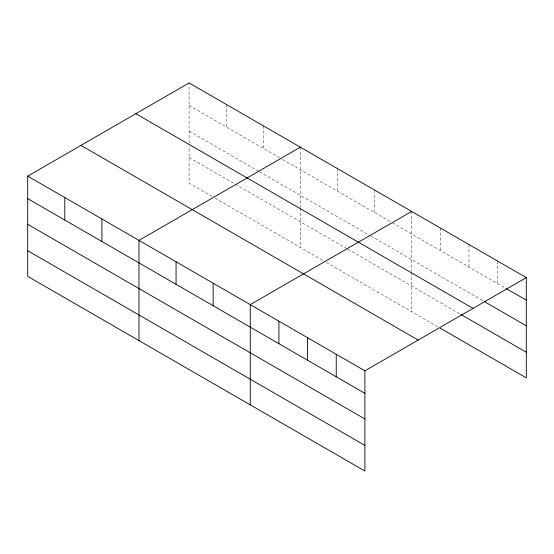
<?xml version="1.0" encoding="UTF-8"?>
<svg xmlns="http://www.w3.org/2000/svg" width="554" height="554" viewBox="0 0 554 554"><rect width="100%" height="100%" fill="white"/><g stroke="black" fill="none" stroke-linecap="round" stroke-linejoin="round"><path stroke-width="0.42" stroke-dasharray="2.77 2.08" d="M189.094 143.05L189.094 82.955M189.094 105.475L279.604 157.731M282.568 159.441L391.623 222.403M392.364 222.833L505.719 288.281M189.094 131.118L258.829 171.38M259.57 171.809L370.107 235.623M370.848 236.052L483.677 301.189M189.094 157.537L347.109 248.767M347.85 249.196L460.159 314.035M212.092 196.462L189.094 183.18L189.094 146.457M215.063 198.173L323.37 260.705M326.341 262.423L439.578 327.795M497.637 261.086L497.637 283.613M468.975 244.543L468.975 267.063M440.312 227.992L440.312 250.512M411.65 211.441L411.65 271.543M411.65 272.395L411.65 311.673M374.559 190.029L374.559 212.549M337.462 168.61L337.462 191.137M300.372 147.198L300.372 207.3M300.372 208.152L300.372 247.43M263.282 125.786L263.282 148.306M226.191 104.367L226.191 126.894"/><path stroke-width="0.83" d="M364.906 418.983L364.906 370.82L27.7 176.13L27.7 276.363L364.906 471.045L364.906 418.983L27.7 224.301M440.312 328.224L526.3 377.87L526.3 277.637L189.094 82.955L27.7 176.13M300.372 147.198L138.978 240.381L138.978 340.613M411.65 211.441L250.256 304.624L250.256 404.856M364.906 370.82L526.3 277.637M506.46 288.703L526.3 300.157M484.411 301.618L526.3 325.8M135.834 113.702L473.04 308.384M460.893 314.457L526.3 352.226M80.96 145.383L418.166 340.066M27.7 198.657L364.906 393.34M27.7 250.72L364.906 445.402M336.243 354.269L336.243 376.789M307.581 337.718L307.581 360.245M278.918 321.175L278.918 343.695M213.165 283.212L213.165 305.732M176.068 261.793L176.068 284.32M101.888 218.962L101.888 241.489M64.79 197.549L64.79 220.07"/></g></svg>
